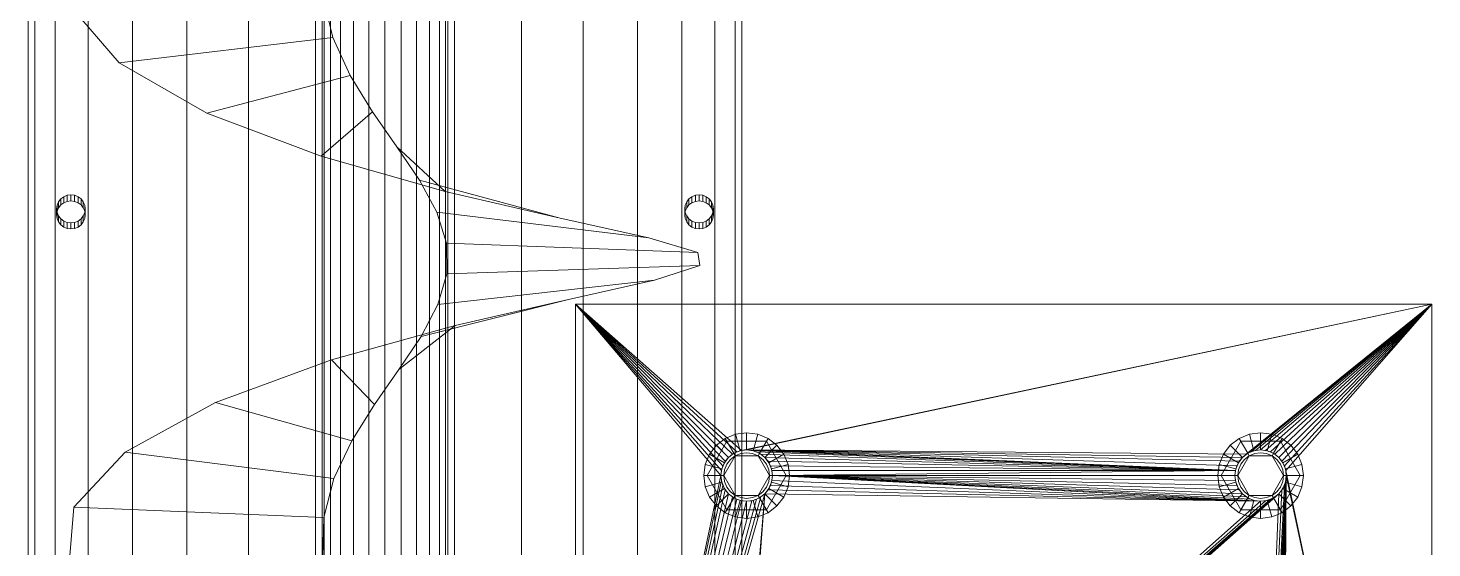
# Model space of a CAD drawing. Header units: millimetres. Extents: x -1970 to 34302, y -65268 to 6837.
# Drawn here: x 12294.5 to 12786.2, y -17185.3 to -17003.3 of the extents above; entities that cross this region are included whole.
import ezdxf

# ---------------------------------------------------------------- set-up
doc = ezdxf.new("R2010")
doc.units = ezdxf.units.MM
doc.layers.add('superior_dos-mix', color=7, linetype='Continuous', lineweight=0)
doc.layers.add('superior_mezcladora', color=7, linetype='Continuous', lineweight=0)

msp = doc.modelspace()

# ---------------------------------------------------------------- linework, layer by layer
at = {"layer": 'superior_dos-mix'}
for p, q in [((12408.529, -16047.427), (12408.529, -17825.398)), ((12413.835, -16047.04), (12413.835, -17825.011)), ((12419.529, -16046.909), (12419.529, -17824.879)), ((12425.223, -16047.04), (12425.223, -17825.011)), ((12430.529, -16047.427), (12430.529, -17825.398)), ((12397.529, -17828.751), (12397.529, -16050.78)), ((12398.278, -16049.778), (12398.278, -17827.749)), ((12398.278, -16051.783), (12398.278, -17829.753)), ((12400.476, -16048.844), (12400.476, -17826.815)), ((12400.476, -16052.716), (12400.476, -17830.687)), ((12403.972, -16048.043), (12403.972, -17826.013)), ((12435.085, -16048.043), (12435.085, -17826.013)), ((12438.581, -16048.844), (12438.581, -17826.815)), ((12438.581, -16052.716), (12438.581, -17830.687)), ((12440.779, -16049.778), (12440.779, -17827.749)), ((12440.779, -16051.783), (12440.779, -17829.753)), ((12441.529, -16050.78), (12441.529, -17828.751)), ((12403.972, -16053.518), (12403.972, -17831.489)), ((12408.529, -16054.134), (12408.529, -17832.104)), ((12413.835, -16054.52), (12413.835, -17832.491)), ((12419.529, -16054.652), (12419.529, -17832.623)), ((12425.223, -16054.52), (12425.223, -17832.491)), ((12430.529, -16054.134), (12430.529, -17832.104)), ((12435.085, -16053.518), (12435.085, -17831.489)), ((12331.14, -17734.444), (12331.14, -16084.444)), ((12507.917, -16084.444), (12507.917, -17734.444)), ((12304.044, -16091.581), (12304.044, -17741.581)), ((12315.595, -16087.778), (12315.595, -17737.778)), ((12523.462, -16087.778), (12523.462, -17737.778)), ((12535.014, -16091.581), (12535.014, -17741.581)), ((12296.93, -16095.708), (12296.93, -17745.708)), ((12542.127, -16095.708), (12542.127, -17745.708)), ((12294.529, -16100), (12294.529, -17750)), ((12544.529, -16100), (12544.529, -17750)), ((12296.93, -16104.292), (12296.93, -17754.292)), ((12542.127, -16104.292), (12542.127, -17754.292)), ((12304.044, -16108.419), (12304.044, -17758.419)), ((12535.014, -16108.419), (12535.014, -17758.419)), ((12315.595, -16112.222), (12315.595, -17762.222)), ((12331.14, -16115.556), (12331.14, -17765.556)), ((12507.917, -16115.556), (12507.917, -17765.556)), ((12523.462, -16112.222), (12523.462, -17762.222)), ((12350.082, -16118.292), (12350.082, -17768.292)), ((12371.693, -16120.325), (12371.693, -17770.325)), ((12395.142, -16121.577), (12395.142, -17771.577)), ((12443.915, -16121.577), (12443.915, -17771.577)), ((12467.364, -16120.325), (12467.364, -17770.325)), ((12488.975, -16118.292), (12488.975, -17768.292)), ((12419.529, -16122), (12419.529, -17772)), ((12294.529, -16871.428), (12294.529, -17265.185)), ((12294.529, -16872.484), (12294.529, -17266.241)), ((12544.529, -17265.185), (12544.529, -16871.428)), ((12544.529, -16872.484), (12544.529, -17266.241)), ((12309.764, -16996.141), (12326.475, -17015.414)), ((12401.25, -17006.599), (12397.968, -16992.992)), ((12326.475, -17015.414), (12401.25, -17006.599)), ((12407.279, -17019.883), (12401.25, -17006.599)), ((12326.475, -17015.414), (12357.165, -17033.04)), ((12357.165, -17033.04), (12407.279, -17019.883)), ((12415.147, -17032.683), (12407.279, -17019.883)), ((12357.165, -17033.04), (12397.224, -17048.206)), ((12397.224, -17048.206), (12415.147, -17032.683)), ((12423.674, -17044.914), (12415.147, -17032.683)), ((12440.633, -17060.47), (12423.674, -17044.914)), ((12431.578, -17056.573), (12423.674, -17044.914)), ((12397.224, -17048.206), (12440.633, -17060.47)), ((12480.873, -17069.825), (12431.578, -17056.573)), ((12437.672, -17067.745), (12431.578, -17056.573)), ((12440.633, -17060.47), (12480.873, -17069.825)), ((12304.699, -17065.341), (12304.529, -17066.615)), ((12305.198, -17064.154), (12304.699, -17065.341)), ((12304.699, -17067.453), (12304.699, -17065.341)), ((12305.993, -17063.135), (12305.198, -17064.154)), ((12305.198, -17066.266), (12305.198, -17064.154)), ((12305.198, -17066.266), (12305.993, -17065.247)), ((12307.029, -17062.352), (12305.993, -17063.135)), ((12305.993, -17065.247), (12305.993, -17063.135)), ((12305.993, -17065.247), (12307.029, -17064.464)), ((12308.234, -17061.861), (12307.029, -17062.352)), ((12307.029, -17064.464), (12307.029, -17062.352)), ((12307.029, -17064.464), (12308.234, -17063.973)), ((12309.529, -17061.693), (12308.234, -17061.861)), ((12308.234, -17063.973), (12308.234, -17061.861)), ((12308.234, -17063.973), (12309.529, -17063.805)), ((12310.823, -17061.861), (12309.529, -17061.693)), ((12309.529, -17063.805), (12309.529, -17061.693)), ((12309.529, -17063.805), (12310.823, -17063.973)), ((12312.029, -17062.352), (12310.823, -17061.861)), ((12310.823, -17063.973), (12310.823, -17061.861)), ((12310.823, -17063.973), (12312.029, -17064.464)), ((12313.064, -17063.135), (12312.029, -17062.352)), ((12312.029, -17064.464), (12312.029, -17062.352)), ((12312.029, -17064.464), (12313.064, -17065.247)), ((12313.859, -17064.154), (12313.064, -17063.135)), ((12313.064, -17065.247), (12313.064, -17063.135)), ((12313.064, -17065.247), (12313.859, -17066.266)), ((12314.358, -17065.341), (12313.859, -17064.154)), ((12313.859, -17066.266), (12313.859, -17064.154)), ((12314.529, -17066.615), (12314.358, -17065.341)), ((12314.358, -17067.453), (12314.358, -17065.341)), ((12524.699, -17065.341), (12524.529, -17066.615)), ((12525.198, -17064.154), (12524.699, -17065.341)), ((12524.699, -17067.453), (12524.699, -17065.341)), ((12525.993, -17063.135), (12525.198, -17064.154)), ((12525.198, -17066.266), (12525.198, -17064.154)), ((12525.198, -17066.266), (12525.993, -17065.247)), ((12527.029, -17062.352), (12525.993, -17063.135)), ((12525.993, -17065.247), (12525.993, -17063.135)), ((12525.993, -17065.247), (12527.029, -17064.464)), ((12528.234, -17061.861), (12527.029, -17062.352)), ((12527.029, -17064.464), (12527.029, -17062.352)), ((12527.029, -17064.464), (12528.234, -17063.973)), ((12529.529, -17061.693), (12528.234, -17061.861)), ((12528.234, -17063.973), (12528.234, -17061.861)), ((12528.234, -17063.973), (12529.529, -17063.805)), ((12530.823, -17061.861), (12529.529, -17061.693)), ((12529.529, -17063.805), (12529.529, -17061.693)), ((12529.529, -17063.805), (12530.823, -17063.973)), ((12532.029, -17062.352), (12530.823, -17061.861)), ((12530.823, -17063.973), (12530.823, -17061.861)), ((12530.823, -17063.973), (12532.029, -17064.464)), ((12533.064, -17063.135), (12532.029, -17062.352)), ((12532.029, -17064.464), (12532.029, -17062.352)), ((12532.029, -17064.464), (12533.064, -17065.247)), ((12533.859, -17064.154), (12533.064, -17063.135)), ((12533.064, -17065.247), (12533.064, -17063.135)), ((12533.064, -17065.247), (12533.859, -17066.266)), ((12534.358, -17065.341), (12533.859, -17064.154)), ((12533.859, -17066.266), (12533.859, -17064.154)), ((12534.529, -17066.615), (12534.358, -17065.341)), ((12534.358, -17067.453), (12534.358, -17065.341)), ((12304.529, -17066.615), (12304.699, -17067.889)), ((12304.529, -17066.615), (12304.529, -17068.727)), ((12304.529, -17068.727), (12304.699, -17067.453)), ((12304.699, -17070.001), (12304.529, -17068.727)), ((12304.699, -17067.453), (12305.198, -17066.266)), ((12304.699, -17067.889), (12305.198, -17069.076)), ((12304.699, -17070.001), (12304.699, -17067.889)), ((12305.198, -17071.188), (12304.699, -17070.001)), ((12305.198, -17069.076), (12305.993, -17070.095)), ((12305.198, -17071.188), (12305.198, -17069.076)), ((12305.993, -17070.095), (12307.029, -17070.878)), ((12305.993, -17072.207), (12305.993, -17070.095)), ((12312.029, -17070.878), (12313.064, -17070.095)), ((12313.064, -17070.095), (12313.859, -17069.076)), ((12313.064, -17072.207), (12313.064, -17070.095)), ((12313.859, -17066.266), (12314.358, -17067.453)), ((12313.859, -17069.076), (12314.358, -17067.889)), ((12313.859, -17071.188), (12313.859, -17069.076)), ((12314.358, -17070.001), (12313.859, -17071.188)), ((12314.358, -17067.889), (12314.529, -17066.615)), ((12314.358, -17067.453), (12314.529, -17068.727)), ((12314.358, -17070.001), (12314.358, -17067.889)), ((12314.529, -17068.727), (12314.358, -17070.001)), ((12314.529, -17068.727), (12314.529, -17066.615)), ((12511.896, -17076.704), (12437.672, -17067.745)), ((12441.04, -17078.589), (12437.672, -17067.745)), ((12480.873, -17069.825), (12511.896, -17076.704)), ((12524.529, -17066.615), (12524.699, -17067.889)), ((12524.529, -17066.615), (12524.529, -17068.727)), ((12524.529, -17068.727), (12524.699, -17067.453)), ((12524.699, -17070.001), (12524.529, -17068.727)), ((12524.699, -17067.453), (12525.198, -17066.266)), ((12524.699, -17067.889), (12525.198, -17069.076)), ((12524.699, -17070.001), (12524.699, -17067.889)), ((12525.198, -17071.188), (12524.699, -17070.001)), ((12525.198, -17069.076), (12525.993, -17070.095)), ((12525.198, -17071.188), (12525.198, -17069.076)), ((12525.993, -17070.095), (12527.029, -17070.878)), ((12525.993, -17072.207), (12525.993, -17070.095)), ((12532.029, -17070.878), (12533.064, -17070.095)), ((12533.064, -17070.095), (12533.859, -17069.076)), ((12533.064, -17072.207), (12533.064, -17070.095)), ((12533.859, -17066.266), (12534.358, -17067.453)), ((12533.859, -17069.076), (12534.358, -17067.889)), ((12533.859, -17071.188), (12533.859, -17069.076)), ((12534.358, -17070.001), (12533.859, -17071.188)), ((12534.358, -17067.889), (12534.529, -17066.615)), ((12534.358, -17067.453), (12534.529, -17068.727)), ((12534.358, -17070.001), (12534.358, -17067.889)), ((12534.529, -17068.727), (12534.358, -17070.001)), ((12534.529, -17068.727), (12534.529, -17066.615)), ((12305.993, -17072.207), (12305.198, -17071.188)), ((12307.029, -17072.989), (12305.993, -17072.207)), ((12307.029, -17070.878), (12308.234, -17071.369)), ((12307.029, -17072.989), (12307.029, -17070.878)), ((12308.234, -17073.481), (12307.029, -17072.989)), ((12308.234, -17071.369), (12309.529, -17071.537)), ((12308.234, -17073.481), (12308.234, -17071.369)), ((12309.529, -17073.649), (12308.234, -17073.481)), ((12309.529, -17071.537), (12310.823, -17071.369)), ((12309.529, -17073.649), (12309.529, -17071.537)), ((12310.823, -17073.481), (12309.529, -17073.649)), ((12310.823, -17071.369), (12312.029, -17070.878)), ((12310.823, -17073.481), (12310.823, -17071.369)), ((12312.029, -17072.989), (12310.823, -17073.481)), ((12312.029, -17072.989), (12312.029, -17070.878)), ((12313.064, -17072.207), (12312.029, -17072.989)), ((12313.859, -17071.188), (12313.064, -17072.207)), ((12525.993, -17072.207), (12525.198, -17071.188)), ((12527.029, -17072.989), (12525.993, -17072.207)), ((12527.029, -17070.878), (12528.234, -17071.369)), ((12527.029, -17072.989), (12527.029, -17070.878)), ((12528.234, -17073.481), (12527.029, -17072.989)), ((12528.234, -17071.369), (12529.529, -17071.537)), ((12528.234, -17073.481), (12528.234, -17071.369)), ((12529.529, -17073.649), (12528.234, -17073.481)), ((12529.529, -17071.537), (12530.823, -17071.369)), ((12529.529, -17073.649), (12529.529, -17071.537)), ((12530.823, -17073.481), (12529.529, -17073.649)), ((12530.823, -17071.369), (12532.029, -17070.878)), ((12530.823, -17073.481), (12530.823, -17071.369)), ((12532.029, -17072.989), (12530.823, -17073.481)), ((12532.029, -17072.989), (12532.029, -17070.878)), ((12533.064, -17072.207), (12532.029, -17072.989)), ((12533.859, -17071.188), (12533.064, -17072.207)), ((12529.044, -17081.907), (12441.04, -17078.589)), ((12441.177, -17089.311), (12441.04, -17078.589)), ((12511.896, -17076.704), (12529.044, -17081.907)), ((12529.044, -17081.907), (12529.739, -17086.49)), ((12438.061, -17100.136), (12441.177, -17089.311)), ((12529.739, -17086.49), (12441.177, -17089.311)), ((12529.739, -17086.49), (12513.877, -17091.6)), ((12513.877, -17091.6), (12438.061, -17100.136)), ((12513.877, -17091.6), (12483.842, -17098.307)), ((12483.842, -17098.307), (12432.162, -17111.275)), ((12432.162, -17111.275), (12438.061, -17100.136)), ((12483.842, -17098.307), (12444.145, -17107.437)), ((12444.145, -17107.437), (12400.75, -17119.456)), ((12444.145, -17107.437), (12424.364, -17122.889)), ((12424.364, -17122.889), (12432.162, -17111.275)), ((12400.75, -17119.456), (12360.176, -17134.395)), ((12400.75, -17119.456), (12415.84, -17135.072)), ((12415.84, -17135.072), (12424.364, -17122.889)), ((12360.176, -17134.395), (12328.518, -17151.845)), ((12360.176, -17134.395), (12407.87, -17147.828)), ((12407.87, -17147.828), (12415.84, -17135.072)), ((12401.652, -17161.077), (12407.87, -17147.828)), ((12328.518, -17151.845), (12310.533, -17171.02)), ((12328.518, -17151.845), (12401.652, -17161.077)), ((12398.119, -17174.665), (12401.652, -17161.077)), ((12310.533, -17171.02), (12308.922, -17190.878)), ((12310.533, -17171.02), (12398.119, -17174.665)), ((12397.802, -17188.387), (12398.119, -17174.665))]:
    msp.add_line(p, q, dxfattribs=at)
at = {"layer": 'superior_mezcladora'}
for p, q in [((12486.195, -17400), (12486.195, -17100)), ((12486.195, -17100), (12537.195, -17160)), ((12486.195, -17100), (12537.368, -17158.244)), ((12486.195, -17100), (12537.88, -17156.556)), ((12486.195, -17100), (12538.712, -17155)), ((12486.195, -17100), (12539.831, -17153.636)), ((12486.195, -17100), (12541.195, -17152.517)), ((12486.195, -17100), (12542.751, -17151.685)), ((12486.195, -17100), (12544.439, -17151.173)), ((12486.195, -17100), (12786.195, -17100)), ((12786.195, -17100), (12544.439, -17151.173)), ((12786.195, -17100), (12546.195, -17151)), ((12786.195, -17100), (12721.195, -17152.517)), ((12786.195, -17100), (12722.751, -17151.685)), ((12786.195, -17100), (12724.439, -17151.173)), ((12786.195, -17100), (12726.195, -17151)), ((12786.195, -17100), (12727.951, -17151.173)), ((12786.195, -17100), (12729.639, -17151.685)), ((12786.195, -17100), (12731.195, -17152.517)), ((12786.195, -17100), (12732.559, -17153.636)), ((12786.195, -17100), (12733.678, -17155)), ((12786.195, -17100), (12734.51, -17156.556)), ((12786.195, -17100), (12735.022, -17158.244)), ((12786.195, -17100), (12786.195, -17400)), ((12539.27, -17148.006), (12532.345, -17160)), ((12538.695, -17147.01), (12535.589, -17149.393)), ((12542.313, -17145.511), (12538.695, -17147.01)), ((12541.695, -17152.206), (12538.695, -17147.01)), ((12553.12, -17148.006), (12539.27, -17148.006)), ((12542.195, -17153.072), (12539.27, -17148.006)), ((12546.195, -17145), (12542.313, -17145.511)), ((12543.866, -17151.307), (12542.313, -17145.511)), ((12550.078, -17145.511), (12546.195, -17145)), ((12546.195, -17151), (12546.195, -17145)), ((12548.525, -17151.307), (12550.078, -17145.511)), ((12553.695, -17147.01), (12550.078, -17145.511)), ((12550.195, -17153.072), (12553.12, -17148.006)), ((12550.695, -17152.206), (12553.695, -17147.01)), ((12560.045, -17160), (12553.12, -17148.006)), ((12556.802, -17149.393), (12553.695, -17147.01)), ((12719.27, -17148.006), (12712.345, -17160)), ((12718.695, -17147.01), (12715.589, -17149.393)), ((12722.313, -17145.511), (12718.695, -17147.01)), ((12721.695, -17152.206), (12718.695, -17147.01)), ((12733.12, -17148.006), (12719.27, -17148.006)), ((12722.195, -17153.072), (12719.27, -17148.006)), ((12726.195, -17145), (12722.313, -17145.511)), ((12723.866, -17151.307), (12722.313, -17145.511)), ((12730.078, -17145.511), (12726.195, -17145)), ((12726.195, -17151), (12726.195, -17145)), ((12728.525, -17151.307), (12730.078, -17145.511)), ((12733.695, -17147.01), (12730.078, -17145.511)), ((12730.195, -17153.072), (12733.12, -17148.006)), ((12730.695, -17152.206), (12733.695, -17147.01)), ((12740.045, -17160), (12733.12, -17148.006)), ((12736.802, -17149.393), (12733.695, -17147.01)), ((12533.205, -17152.5), (12531.706, -17156.118)), ((12535.589, -17149.393), (12533.205, -17152.5)), ((12538.401, -17155.5), (12533.205, -17152.5)), ((12539.831, -17153.636), (12535.589, -17149.393)), ((12538.195, -17160), (12542.195, -17153.072)), ((12538.401, -17155.5), (12539.831, -17153.636)), ((12539.831, -17153.636), (12538.712, -17155)), ((12539.831, -17153.636), (12541.695, -17152.206)), ((12541.195, -17152.517), (12539.831, -17153.636)), ((12540.538, -17154.343), (12542.195, -17153.072)), ((12542.751, -17151.685), (12541.195, -17152.517)), ((12541.695, -17152.206), (12543.866, -17151.307)), ((12542.195, -17153.072), (12544.125, -17152.273)), ((12542.195, -17153.072), (12550.195, -17153.072)), ((12544.439, -17151.173), (12542.751, -17151.685)), ((12543.866, -17151.307), (12546.195, -17151)), ((12544.125, -17152.273), (12546.195, -17152)), ((12546.195, -17151), (12544.439, -17151.173)), ((12547.951, -17151.173), (12546.195, -17151)), ((12546.195, -17151), (12717.368, -17158.244)), ((12546.195, -17151), (12717.88, -17156.556)), ((12546.195, -17151), (12718.712, -17155)), ((12546.195, -17151), (12719.831, -17153.636)), ((12546.195, -17151), (12721.195, -17152.517)), ((12546.195, -17151), (12548.525, -17151.307)), ((12546.195, -17152), (12548.266, -17152.273)), ((12549.639, -17151.685), (12547.951, -17151.173)), ((12547.951, -17151.173), (12717.368, -17158.244)), ((12548.266, -17152.273), (12550.195, -17153.072)), ((12548.525, -17151.307), (12550.695, -17152.206)), ((12551.195, -17152.517), (12549.639, -17151.685)), ((12549.639, -17151.685), (12717.368, -17158.244)), ((12550.195, -17153.072), (12551.852, -17154.343)), ((12550.195, -17153.072), (12554.195, -17160)), ((12550.695, -17152.206), (12552.559, -17153.636)), ((12552.559, -17153.636), (12551.195, -17152.517)), ((12551.195, -17152.517), (12717.368, -17158.244)), ((12552.559, -17153.636), (12556.802, -17149.393)), ((12553.678, -17155), (12552.559, -17153.636)), ((12552.559, -17153.636), (12717.368, -17158.244)), ((12552.559, -17153.636), (12553.989, -17155.5)), ((12553.989, -17155.5), (12559.186, -17152.5)), ((12559.186, -17152.5), (12556.802, -17149.393)), ((12560.684, -17156.118), (12559.186, -17152.5)), ((12713.205, -17152.5), (12711.706, -17156.118)), ((12715.589, -17149.393), (12713.205, -17152.5)), ((12718.401, -17155.5), (12713.205, -17152.5)), ((12719.831, -17153.636), (12715.589, -17149.393)), ((12718.195, -17160), (12722.195, -17153.072)), ((12718.401, -17155.5), (12719.831, -17153.636)), ((12719.831, -17153.636), (12718.712, -17155)), ((12719.831, -17153.636), (12721.695, -17152.206)), ((12721.195, -17152.517), (12719.831, -17153.636)), ((12720.538, -17154.343), (12722.195, -17153.072)), ((12722.751, -17151.685), (12721.195, -17152.517)), ((12721.695, -17152.206), (12723.866, -17151.307)), ((12722.195, -17153.072), (12724.125, -17152.273)), ((12722.195, -17153.072), (12730.195, -17153.072)), ((12724.439, -17151.173), (12722.751, -17151.685)), ((12723.866, -17151.307), (12726.195, -17151)), ((12724.125, -17152.273), (12726.195, -17152)), ((12726.195, -17151), (12724.439, -17151.173)), ((12727.951, -17151.173), (12726.195, -17151)), ((12726.195, -17151), (12728.525, -17151.307)), ((12726.195, -17152), (12728.266, -17152.273)), ((12729.639, -17151.685), (12727.951, -17151.173)), ((12728.266, -17152.273), (12730.195, -17153.072)), ((12728.525, -17151.307), (12730.695, -17152.206)), ((12731.195, -17152.517), (12729.639, -17151.685)), ((12730.195, -17153.072), (12731.852, -17154.343)), ((12730.195, -17153.072), (12734.195, -17160)), ((12730.695, -17152.206), (12732.559, -17153.636)), ((12732.559, -17153.636), (12731.195, -17152.517)), ((12732.559, -17153.636), (12736.802, -17149.393)), ((12733.678, -17155), (12732.559, -17153.636)), ((12732.559, -17153.636), (12733.989, -17155.5)), ((12733.989, -17155.5), (12739.186, -17152.5)), ((12739.186, -17152.5), (12736.802, -17149.393)), ((12740.684, -17156.118), (12739.186, -17152.5)), ((12531.706, -17156.118), (12531.195, -17160)), ((12537.502, -17157.671), (12531.706, -17156.118)), ((12537.195, -17160), (12537.502, -17157.671)), ((12537.368, -17158.244), (12537.195, -17160)), ((12537.88, -17156.556), (12537.368, -17158.244)), ((12537.502, -17157.671), (12538.401, -17155.5)), ((12538.712, -17155), (12537.88, -17156.556)), ((12538.195, -17160), (12538.468, -17157.929)), ((12538.468, -17157.929), (12539.267, -17156)), ((12539.267, -17156), (12540.538, -17154.343)), ((12551.852, -17154.343), (12553.123, -17156)), ((12553.123, -17156), (12553.923, -17157.929)), ((12554.51, -17156.556), (12553.678, -17155)), ((12553.678, -17155), (12717.368, -17158.244)), ((12553.923, -17157.929), (12554.195, -17160)), ((12553.989, -17155.5), (12554.889, -17157.671)), ((12555.022, -17158.244), (12554.51, -17156.556)), ((12554.51, -17156.556), (12717.368, -17158.244)), ((12554.889, -17157.671), (12560.684, -17156.118)), ((12554.889, -17157.671), (12555.195, -17160)), ((12555.195, -17160), (12555.022, -17158.244)), ((12555.022, -17158.244), (12717.368, -17158.244)), ((12555.195, -17160), (12717.368, -17158.244)), ((12561.195, -17160), (12560.684, -17156.118)), ((12711.706, -17156.118), (12711.195, -17160)), ((12717.502, -17157.671), (12711.706, -17156.118)), ((12717.195, -17160), (12717.502, -17157.671)), ((12717.368, -17158.244), (12717.195, -17160)), ((12717.88, -17156.556), (12717.368, -17158.244)), ((12717.502, -17157.671), (12718.401, -17155.5)), ((12718.712, -17155), (12717.88, -17156.556)), ((12718.195, -17160), (12718.468, -17157.929)), ((12718.468, -17157.929), (12719.267, -17156)), ((12719.267, -17156), (12720.538, -17154.343)), ((12731.852, -17154.343), (12733.123, -17156)), ((12733.123, -17156), (12733.923, -17157.929)), ((12734.51, -17156.556), (12733.678, -17155)), ((12733.923, -17157.929), (12734.195, -17160)), ((12733.989, -17155.5), (12734.889, -17157.671)), ((12735.022, -17158.244), (12734.51, -17156.556)), ((12734.889, -17157.671), (12740.684, -17156.118)), ((12734.889, -17157.671), (12735.195, -17160)), ((12786.195, -17400), (12735.022, -17158.244)), ((12735.195, -17160), (12735.022, -17158.244)), ((12741.195, -17160), (12740.684, -17156.118)), ((12486.195, -17400), (12537.195, -17160)), ((12537.368, -17161.756), (12486.195, -17400)), ((12537.88, -17163.444), (12486.195, -17400)), ((12537.195, -17160), (12531.195, -17160)), ((12531.195, -17160), (12531.706, -17163.882)), ((12537.502, -17162.329), (12531.706, -17163.882)), ((12531.706, -17163.882), (12533.205, -17167.5)), ((12538.195, -17160), (12532.345, -17160)), ((12532.345, -17160), (12539.27, -17171.994)), ((12537.195, -17160), (12537.368, -17161.756)), ((12537.502, -17162.329), (12537.195, -17160)), ((12537.368, -17161.756), (12537.88, -17163.444)), ((12538.401, -17164.5), (12537.502, -17162.329)), ((12537.88, -17163.444), (12538.712, -17165)), ((12538.468, -17162.071), (12538.195, -17160)), ((12542.195, -17166.928), (12538.195, -17160)), ((12539.267, -17164), (12538.468, -17162.071)), ((12540.538, -17165.657), (12539.267, -17164)), ((12554.195, -17160), (12550.195, -17166.928)), ((12553.123, -17164), (12551.852, -17165.657)), ((12553.12, -17171.994), (12560.045, -17160)), ((12553.923, -17162.071), (12553.123, -17164)), ((12553.678, -17165), (12554.51, -17163.444)), ((12554.195, -17160), (12553.923, -17162.071)), ((12554.889, -17162.329), (12553.989, -17164.5)), ((12560.045, -17160), (12554.195, -17160)), ((12554.51, -17163.444), (12555.022, -17161.756)), ((12726.195, -17169), (12554.51, -17163.444)), ((12555.195, -17160), (12554.889, -17162.329)), ((12554.889, -17162.329), (12560.684, -17163.882)), ((12555.022, -17161.756), (12555.195, -17160)), ((12726.195, -17169), (12555.022, -17161.756)), ((12717.195, -17160), (12555.195, -17160)), ((12717.368, -17161.756), (12555.195, -17160)), ((12717.88, -17163.444), (12555.195, -17160)), ((12718.712, -17165), (12555.195, -17160)), ((12719.831, -17166.364), (12555.195, -17160)), ((12721.195, -17167.483), (12555.195, -17160)), ((12722.751, -17168.315), (12555.195, -17160)), ((12724.439, -17168.827), (12555.195, -17160)), ((12726.195, -17169), (12555.195, -17160)), ((12561.195, -17160), (12555.195, -17160)), ((12559.186, -17167.5), (12560.684, -17163.882)), ((12560.684, -17163.882), (12561.195, -17160)), ((12717.195, -17160), (12711.195, -17160)), ((12711.195, -17160), (12711.706, -17163.882)), ((12717.502, -17162.329), (12711.706, -17163.882)), ((12711.706, -17163.882), (12713.205, -17167.5)), ((12718.195, -17160), (12712.345, -17160)), ((12712.345, -17160), (12719.27, -17171.994)), ((12717.195, -17160), (12717.368, -17161.756)), ((12717.502, -17162.329), (12717.195, -17160)), ((12717.368, -17161.756), (12717.88, -17163.444)), ((12718.401, -17164.5), (12717.502, -17162.329)), ((12717.88, -17163.444), (12718.712, -17165)), ((12718.468, -17162.071), (12718.195, -17160)), ((12722.195, -17166.928), (12718.195, -17160)), ((12719.267, -17164), (12718.468, -17162.071)), ((12720.538, -17165.657), (12719.267, -17164)), ((12735.195, -17160), (12726.195, -17331)), ((12735.022, -17161.756), (12726.195, -17331)), ((12734.51, -17163.444), (12726.195, -17331)), ((12735.195, -17160), (12727.951, -17331.173)), ((12729.639, -17331.685), (12735.195, -17160)), ((12734.195, -17160), (12730.195, -17166.928)), ((12731.195, -17332.517), (12735.195, -17160)), ((12733.123, -17164), (12731.852, -17165.657)), ((12732.559, -17333.636), (12735.195, -17160)), ((12733.12, -17171.994), (12740.045, -17160)), ((12733.923, -17162.071), (12733.123, -17164)), ((12733.678, -17335), (12735.195, -17160)), ((12733.678, -17165), (12734.51, -17163.444)), ((12734.195, -17160), (12733.923, -17162.071)), ((12734.889, -17162.329), (12733.989, -17164.5)), ((12740.045, -17160), (12734.195, -17160)), ((12734.51, -17163.444), (12735.022, -17161.756)), ((12735.195, -17160), (12734.889, -17162.329)), ((12734.889, -17162.329), (12740.684, -17163.882)), ((12735.022, -17161.756), (12735.195, -17160)), ((12786.195, -17400), (12735.195, -17160)), ((12741.195, -17160), (12735.195, -17160)), ((12739.186, -17167.5), (12740.684, -17163.882)), ((12740.684, -17163.882), (12741.195, -17160)), ((12538.712, -17165), (12486.195, -17400)), ((12539.831, -17166.364), (12486.195, -17400)), ((12552.559, -17166.364), (12486.195, -17400)), ((12541.195, -17167.483), (12486.195, -17400)), ((12551.195, -17167.483), (12486.195, -17400)), ((12542.751, -17168.315), (12486.195, -17400)), ((12549.639, -17168.315), (12486.195, -17400)), ((12544.439, -17168.827), (12486.195, -17400)), ((12547.951, -17168.827), (12486.195, -17400)), ((12546.195, -17169), (12486.195, -17400)), ((12538.401, -17164.5), (12533.205, -17167.5)), ((12533.205, -17167.5), (12535.589, -17170.607)), ((12539.831, -17166.364), (12535.589, -17170.607)), ((12539.831, -17166.364), (12538.401, -17164.5)), ((12541.695, -17167.794), (12538.695, -17172.99)), ((12538.712, -17165), (12539.831, -17166.364)), ((12552.559, -17166.364), (12538.712, -17335)), ((12542.195, -17166.928), (12539.27, -17171.994)), ((12539.831, -17166.364), (12541.195, -17167.483)), ((12552.559, -17166.364), (12539.831, -17333.636)), ((12732.559, -17166.364), (12539.831, -17333.636)), ((12541.695, -17167.794), (12539.831, -17166.364)), ((12731.195, -17167.483), (12539.831, -17333.636)), ((12729.639, -17168.315), (12539.831, -17333.636)), ((12727.951, -17168.827), (12539.831, -17333.636)), ((12726.195, -17169), (12539.831, -17333.636)), ((12542.195, -17166.928), (12540.538, -17165.657)), ((12732.559, -17166.364), (12541.195, -17332.517)), ((12541.195, -17167.483), (12542.751, -17168.315)), ((12543.866, -17168.693), (12541.695, -17167.794)), ((12544.125, -17167.727), (12542.195, -17166.928)), ((12550.195, -17166.928), (12542.195, -17166.928)), ((12543.866, -17168.693), (12542.313, -17174.489)), ((12732.559, -17166.364), (12542.751, -17331.685)), ((12542.751, -17168.315), (12544.439, -17168.827)), ((12546.195, -17169), (12543.866, -17168.693)), ((12546.195, -17168), (12544.125, -17167.727)), ((12732.559, -17166.364), (12544.439, -17331.173)), ((12544.439, -17168.827), (12546.195, -17169)), ((12732.559, -17166.364), (12546.195, -17331)), ((12548.266, -17167.727), (12546.195, -17168)), ((12548.525, -17168.693), (12546.195, -17169)), ((12546.195, -17169), (12547.951, -17168.827)), ((12546.195, -17169), (12546.195, -17175)), ((12547.951, -17168.827), (12549.639, -17168.315)), ((12550.195, -17166.928), (12548.266, -17167.727)), ((12550.695, -17167.794), (12548.525, -17168.693)), ((12548.525, -17168.693), (12550.078, -17174.489)), ((12549.639, -17168.315), (12551.195, -17167.483)), ((12551.852, -17165.657), (12550.195, -17166.928)), ((12550.195, -17166.928), (12553.12, -17171.994)), ((12552.559, -17166.364), (12550.695, -17167.794)), ((12550.695, -17167.794), (12553.695, -17172.99)), ((12551.195, -17167.483), (12552.559, -17166.364)), ((12553.989, -17164.5), (12552.559, -17166.364)), ((12552.559, -17166.364), (12553.678, -17165)), ((12726.195, -17169), (12552.559, -17166.364)), ((12552.559, -17166.364), (12556.802, -17170.607)), ((12726.195, -17169), (12553.678, -17165)), ((12553.989, -17164.5), (12559.186, -17167.5)), ((12556.802, -17170.607), (12559.186, -17167.5)), ((12718.401, -17164.5), (12713.205, -17167.5)), ((12713.205, -17167.5), (12715.589, -17170.607)), ((12719.831, -17166.364), (12715.589, -17170.607)), ((12719.831, -17166.364), (12718.401, -17164.5)), ((12721.695, -17167.794), (12718.695, -17172.99)), ((12718.712, -17165), (12719.831, -17166.364)), ((12722.195, -17166.928), (12719.27, -17171.994)), ((12719.831, -17166.364), (12721.195, -17167.483)), ((12721.695, -17167.794), (12719.831, -17166.364)), ((12722.195, -17166.928), (12720.538, -17165.657)), ((12721.195, -17167.483), (12722.751, -17168.315)), ((12723.866, -17168.693), (12721.695, -17167.794)), ((12724.125, -17167.727), (12722.195, -17166.928)), ((12730.195, -17166.928), (12722.195, -17166.928)), ((12723.866, -17168.693), (12722.313, -17174.489)), ((12722.751, -17168.315), (12724.439, -17168.827)), ((12726.195, -17169), (12723.866, -17168.693)), ((12726.195, -17168), (12724.125, -17167.727)), ((12724.439, -17168.827), (12726.195, -17169)), ((12733.678, -17165), (12726.195, -17331)), ((12732.559, -17166.364), (12726.195, -17331)), ((12728.266, -17167.727), (12726.195, -17168)), ((12728.525, -17168.693), (12726.195, -17169)), ((12726.195, -17169), (12727.951, -17168.827)), ((12726.195, -17169), (12726.195, -17175)), ((12727.951, -17168.827), (12729.639, -17168.315)), ((12730.195, -17166.928), (12728.266, -17167.727)), ((12730.695, -17167.794), (12728.525, -17168.693)), ((12728.525, -17168.693), (12730.078, -17174.489)), ((12729.639, -17168.315), (12731.195, -17167.483)), ((12731.852, -17165.657), (12730.195, -17166.928)), ((12730.195, -17166.928), (12733.12, -17171.994)), ((12732.559, -17166.364), (12730.695, -17167.794)), ((12730.695, -17167.794), (12733.695, -17172.99)), ((12731.195, -17167.483), (12732.559, -17166.364)), ((12733.989, -17164.5), (12732.559, -17166.364)), ((12732.559, -17166.364), (12733.678, -17165)), ((12732.559, -17166.364), (12736.802, -17170.607)), ((12733.989, -17164.5), (12739.186, -17167.5)), ((12736.802, -17170.607), (12739.186, -17167.5)), ((12535.589, -17170.607), (12538.695, -17172.99)), ((12538.695, -17172.99), (12542.313, -17174.489)), ((12539.27, -17171.994), (12553.12, -17171.994)), ((12550.078, -17174.489), (12553.695, -17172.99)), ((12553.695, -17172.99), (12556.802, -17170.607)), ((12715.589, -17170.607), (12718.695, -17172.99)), ((12718.695, -17172.99), (12722.313, -17174.489)), ((12719.27, -17171.994), (12733.12, -17171.994)), ((12730.078, -17174.489), (12733.695, -17172.99)), ((12733.695, -17172.99), (12736.802, -17170.607)), ((12542.313, -17174.489), (12546.195, -17175)), ((12546.195, -17175), (12550.078, -17174.489)), ((12722.313, -17174.489), (12726.195, -17175)), ((12726.195, -17175), (12730.078, -17174.489))]:
    msp.add_line(p, q, dxfattribs=at)

doc.saveas('drawing.dxf')
